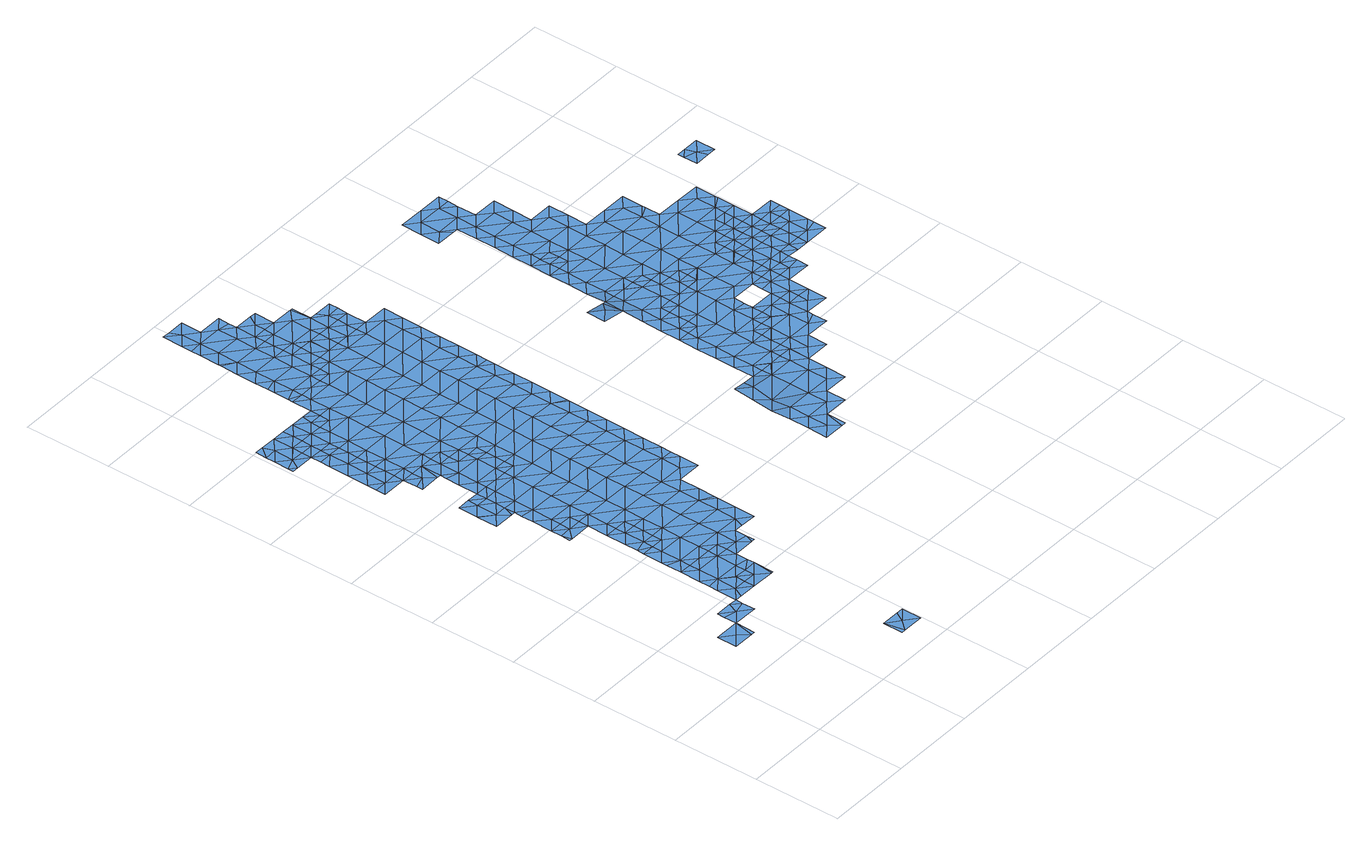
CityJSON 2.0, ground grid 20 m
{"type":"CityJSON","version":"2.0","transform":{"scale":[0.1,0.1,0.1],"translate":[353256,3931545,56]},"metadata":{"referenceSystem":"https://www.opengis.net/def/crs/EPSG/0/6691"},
"CityObjects":{
"waterbody1":{"type":"WaterBody","attributes":{"name":"4","class":"1140","function":"1","WaterBodyRiverFloodingRiskAttribute.description":"2","WaterBodyRiverFloodingRiskAttribute.rankOrg":"3","WaterBodyRiverFloodingRiskAttribute.adminType":"2","WaterBodyRiverFloodingRiskAttribute.scale":"L1"},"geometry":[{"type":"MultiSurface","lod":"1","boundaries":[[[0,1,2]],[[3,1,0]],[[1,3,4]],[[0,5,3]],[[5,4,3]]]}]},
"waterbody2":{"type":"WaterBody","attributes":{"name":"4","class":"1140","function":"1","WaterBodyRiverFloodingRiskAttribute.description":"2","WaterBodyRiverFloodingRiskAttribute.rankOrg":"1","WaterBodyRiverFloodingRiskAttribute.adminType":"2","WaterBodyRiverFloodingRiskAttribute.scale":"L1"},"geometry":[{"type":"MultiSurface","lod":"1","boundaries":[[[6,7,8]],[[7,9,10]],[[7,6,0]],[[9,7,11]],[[7,0,11]],[[8,7,10]],[[10,9,12]]]}]},
"waterbody3":{"type":"WaterBody","attributes":{"name":"4","class":"1140","function":"1","WaterBodyRiverFloodingRiskAttribute.description":"2","WaterBodyRiverFloodingRiskAttribute.rankOrg":"4","WaterBodyRiverFloodingRiskAttribute.adminType":"2","WaterBodyRiverFloodingRiskAttribute.scale":"L1"},"geometry":[{"type":"MultiSurface","lod":"1","boundaries":[[[13,14,15]],[[13,16,17]],[[18,19,15]],[[19,16,15]],[[15,14,18]],[[15,16,13]]]}]},
"waterbody4":{"type":"WaterBody","attributes":{"name":"4","class":"1140","function":"1","WaterBodyRiverFloodingRiskAttribute.description":"2","WaterBodyRiverFloodingRiskAttribute.rankOrg":"2","WaterBodyRiverFloodingRiskAttribute.adminType":"2","WaterBodyRiverFloodingRiskAttribute.scale":"L1"},"geometry":[{"type":"MultiSurface","lod":"1","boundaries":[[[20,21,22]],[[20,23,21]],[[21,23,24]],[[25,22,21]],[[26,22,25]],[[24,27,21]],[[28,29,30]],[[31,26,25]],[[32,28,30]],[[29,33,34]],[[28,33,29]],[[35,21,27]],[[36,31,25]],[[34,33,37]],[[35,38,21]],[[32,39,28]],[[40,41,42]],[[33,43,37]],[[25,21,38]],[[43,44,45]],[[45,37,43]],[[27,46,35]],[[40,42,47]],[[25,38,36]],[[48,33,28]],[[44,49,50]],[[51,52,53]],[[48,28,39]],[[54,41,40]],[[55,41,54]],[[49,44,43]],[[56,57,58]],[[46,59,35]],[[60,61,62]],[[39,55,54]],[[60,63,61]],[[53,57,51]],[[47,64,40]],[[53,58,57]],[[38,65,36]],[[66,50,67]],[[63,68,61]],[[69,43,33]],[[70,36,65]],[[67,50,49]],[[48,71,33]],[[48,39,54]],[[72,70,65]],[[73,38,35]],[[74,62,61]],[[75,51,57]],[[76,62,74]],[[77,59,78]],[[79,76,74]],[[68,80,61]],[[73,35,59]],[[78,81,77]],[[56,82,57]],[[83,72,84]],[[85,67,49]],[[72,65,84]],[[64,83,84]],[[86,65,38]],[[87,75,57]],[[54,40,88]],[[89,79,90]],[[91,48,54]],[[40,64,88]],[[69,33,71]],[[69,92,43]],[[79,74,90]],[[93,89,90]],[[77,81,94]],[[80,95,61]],[[73,59,77]],[[92,85,49]],[[61,95,74]],[[87,57,82]],[[49,43,92]],[[96,82,97]],[[64,84,88]],[[96,93,90]],[[97,93,96]],[[86,38,73]],[[91,54,88]],[[65,98,84]],[[99,87,82]],[[100,95,80]],[[77,101,73]],[[77,94,102]],[[92,103,85]],[[74,104,90]],[[105,98,65]],[[102,94,106]],[[99,82,96]],[[71,48,107]],[[108,69,71]],[[77,102,101]],[[107,48,91]],[[65,86,105]],[[109,74,95]],[[107,108,71]],[[110,103,92]],[[111,86,73]],[[101,111,73]],[[88,84,98]],[[112,87,99]],[[113,92,69]],[[100,114,95]],[[96,90,104]],[[74,109,104]],[[115,110,92]],[[116,105,86]],[[104,117,96]],[[96,118,99]],[[119,111,101]],[[120,88,98]],[[121,107,91]],[[113,69,108]],[[111,116,86]],[[117,118,96]],[[114,122,95]],[[91,88,123]],[[124,115,92]],[[95,122,109]],[[112,99,125]],[[126,127,128]],[[113,124,92]],[[129,127,114]],[[129,128,127]],[[123,88,120]],[[105,130,98]],[[131,111,119]],[[116,130,105]],[[127,122,114]],[[125,99,118]],[[109,132,104]],[[121,91,123]],[[121,133,107]],[[98,134,120]],[[126,135,127]],[[136,113,108]],[[124,137,115]],[[130,134,98]],[[138,139,125]],[[137,140,141]],[[142,109,122]],[[108,107,133]],[[131,143,111]],[[104,132,117]],[[141,115,137]],[[138,144,139]],[[145,123,120]],[[138,125,118]],[[116,111,143]],[[135,146,127]],[[147,124,113]],[[137,148,140]],[[149,130,116]],[[127,146,122]],[[148,135,150]],[[109,142,132]],[[143,149,116]],[[117,151,118]],[[150,140,148]],[[152,121,123]],[[136,108,133]],[[136,147,113]],[[153,144,138]],[[145,120,134]],[[154,144,153]],[[155,137,124]],[[148,146,135]],[[156,134,130]],[[146,157,122]],[[158,130,149]],[[117,132,151]],[[159,154,153]],[[156,130,158]],[[147,155,124]],[[152,123,145]],[[157,160,122]],[[138,118,161]],[[162,145,134]],[[142,160,132]],[[156,162,134]],[[137,163,148]],[[142,122,160]],[[118,151,161]],[[133,121,164]],[[165,136,133]],[[153,166,159]],[[155,163,137]],[[164,121,152]],[[153,138,167]],[[148,168,146]],[[132,169,151]],[[138,161,167]],[[170,147,136]],[[171,152,145]],[[163,168,148]],[[165,133,164]],[[172,145,162]],[[146,168,157]],[[165,170,136]],[[173,153,167]],[[132,160,174]],[[166,153,173]],[[151,175,161]],[[171,164,152]],[[176,155,147]],[[157,177,160]],[[132,174,169]],[[161,178,167]],[[179,166,173]],[[145,172,171]],[[176,147,170]],[[177,157,168]],[[151,169,175]],[[176,180,155]],[[155,181,163]],[[182,173,167]],[[177,183,160]],[[172,162,184]],[[185,179,173]],[[186,170,165]],[[180,181,155]],[[187,164,171]],[[174,160,183]],[[178,161,175]],[[165,164,186]],[[184,188,172]],[[163,189,168]],[[182,185,173]],[[186,164,187]],[[171,172,188]],[[170,190,176]],[[169,174,191]],[[182,167,178]],[[192,187,171]],[[174,183,191]],[[193,192,171]],[[193,171,188]],[[194,180,176]],[[189,195,168]],[[190,170,186]],[[175,169,196]],[[163,181,189]],[[197,198,199]],[[190,194,176]],[[196,169,191]],[[200,186,187]],[[182,201,185]],[[192,200,187]],[[177,168,195]],[[177,202,183]],[[201,197,199]],[[199,185,201]],[[195,202,177]],[[180,203,181]],[[178,175,204]],[[205,191,183]],[[204,175,196]],[[200,206,186]],[[186,206,190]],[[207,197,201]],[[202,205,183]],[[182,178,208]],[[180,194,203]],[[208,178,204]],[[182,209,201]],[[190,210,194]],[[208,209,182]],[[210,190,206]],[[189,181,211]],[[212,195,189]],[[211,181,203]],[[213,204,196]],[[207,201,214]],[[211,212,189]],[[196,191,215]],[[209,216,201]],[[194,217,203]],[[217,194,210]],[[215,191,205]],[[195,218,202]],[[201,216,214]],[[203,219,211]],[[220,205,202]],[[213,196,215]],[[213,221,204]],[[203,217,219]],[[222,209,208]],[[195,212,218]],[[208,204,221]],[[223,224,211]],[[225,214,216]],[[223,211,219]],[[211,224,212]],[[226,215,205]],[[222,216,209]],[[220,202,218]],[[220,226,205]],[[224,227,212]],[[212,227,218]],[[228,213,215]],[[225,216,229]],[[208,221,222]],[[226,228,215]],[[216,230,229]],[[218,231,220]],[[216,232,230]],[[218,227,231]],[[233,221,213]],[[228,234,213]],[[216,222,232]],[[231,235,220]],[[220,235,226]],[[236,228,226]],[[221,237,222]],[[238,230,232]],[[239,236,226]],[[239,226,235]],[[233,213,234]],[[240,234,228]],[[222,241,232]],[[240,228,236]],[[238,232,242]],[[221,233,237]],[[243,233,234]],[[243,234,240]],[[222,237,241]],[[242,232,241]],[[233,244,237]],[[244,233,243]],[[241,245,242]],[[244,246,237]],[[241,237,246]],[[245,241,246]]]}]},
"waterbody5":{"type":"WaterBody","attributes":{"name":"4","class":"1140","function":"1","WaterBodyRiverFloodingRiskAttribute.description":"2","WaterBodyRiverFloodingRiskAttribute.rankOrg":"1","WaterBodyRiverFloodingRiskAttribute.adminType":"2","WaterBodyRiverFloodingRiskAttribute.scale":"L1"},"geometry":[{"type":"MultiSurface","lod":"1","boundaries":[[[247,248,249]],[[250,251,247]],[[252,253,250]],[[250,12,252]],[[249,12,250]],[[250,253,254]],[[251,250,254]],[[24,23,255]],[[23,256,255]],[[247,255,256]],[[59,257,78]],[[255,247,257]],[[46,27,257]],[[258,257,247]],[[59,46,257]],[[257,258,81]],[[81,258,259]],[[260,259,258]],[[259,260,261]],[[262,247,251]],[[27,24,255]],[[247,249,250]],[[78,257,81]],[[262,260,258]],[[258,247,262]],[[255,257,27]],[[248,247,256]]]}]},
"waterbody6":{"type":"WaterBody","attributes":{"name":"4","class":"1140","function":"1","WaterBodyRiverFloodingRiskAttribute.description":"2","WaterBodyRiverFloodingRiskAttribute.rankOrg":"1","WaterBodyRiverFloodingRiskAttribute.adminType":"2","WaterBodyRiverFloodingRiskAttribute.scale":"L1"},"geometry":[{"type":"MultiSurface","lod":"1","boundaries":[[[263,264,265]],[[266,267,264]],[[45,267,268]],[[44,264,267]],[[44,267,45]],[[263,266,264]],[[50,265,264]],[[45,268,37]],[[265,50,66]],[[268,267,269]],[[267,270,269]],[[50,264,44]],[[270,267,266]]]}]},
"waterbody7":{"type":"WaterBody","attributes":{"name":"4","class":"1140","function":"1","WaterBodyRiverFloodingRiskAttribute.description":"2","WaterBodyRiverFloodingRiskAttribute.rankOrg":"2","WaterBodyRiverFloodingRiskAttribute.adminType":"2","WaterBodyRiverFloodingRiskAttribute.scale":"L1"},"geometry":[{"type":"MultiSurface","lod":"1","boundaries":[[[271,261,272]],[[262,251,254]],[[253,271,272]],[[254,253,272]],[[273,261,271]],[[261,260,272]],[[260,262,272]],[[254,272,262]]]}]},
"waterbody8":{"type":"WaterBody","attributes":{"name":"4","class":"1140","function":"1","WaterBodyRiverFloodingRiskAttribute.description":"2","WaterBodyRiverFloodingRiskAttribute.rankOrg":"1","WaterBodyRiverFloodingRiskAttribute.adminType":"2","WaterBodyRiverFloodingRiskAttribute.scale":"L1"},"geometry":[{"type":"MultiSurface","lod":"1","boundaries":[[[39,32,274]],[[274,275,41]],[[274,276,275]],[[276,274,30]],[[32,30,274]],[[39,274,55]],[[275,276,277]],[[55,274,41]]]}]},
"waterbody9":{"type":"WaterBody","attributes":{"name":"4","class":"1140","function":"1","WaterBodyRiverFloodingRiskAttribute.description":"2","WaterBodyRiverFloodingRiskAttribute.rankOrg":"1","WaterBodyRiverFloodingRiskAttribute.adminType":"2","WaterBodyRiverFloodingRiskAttribute.scale":"L1"},"geometry":[{"type":"MultiSurface","lod":"1","boundaries":[[[278,70,72]],[[83,279,72]],[[64,279,83]],[[279,64,47]],[[26,31,280]],[[280,31,278]],[[42,281,279]],[[279,281,278]],[[280,278,281]],[[47,42,279]],[[72,279,278]],[[70,278,36]],[[31,36,278]]]}]},
"waterbody10":{"type":"WaterBody","attributes":{"name":"4","class":"1140","function":"1","WaterBodyRiverFloodingRiskAttribute.description":"2","WaterBodyRiverFloodingRiskAttribute.rankOrg":"1","WaterBodyRiverFloodingRiskAttribute.adminType":"2","WaterBodyRiverFloodingRiskAttribute.scale":"L1"},"geometry":[{"type":"MultiSurface","lod":"1","boundaries":[[[282,283,284]],[[282,79,89]],[[283,285,284]],[[82,56,97]],[[286,283,282]],[[282,284,79]],[[76,79,284]],[[76,284,62]],[[97,287,93]],[[288,62,284]],[[58,289,287]],[[290,288,285]],[[284,285,288]],[[289,286,287]],[[287,286,282]],[[62,288,60]],[[97,56,287]],[[60,288,63]],[[287,282,93]],[[89,93,282]],[[291,63,288]],[[290,291,288]],[[287,56,58]]]}]},
"waterbody11":{"type":"WaterBody","attributes":{"name":"4","class":"1140","function":"1","WaterBodyRiverFloodingRiskAttribute.description":"2","WaterBodyRiverFloodingRiskAttribute.rankOrg":"1","WaterBodyRiverFloodingRiskAttribute.adminType":"2","WaterBodyRiverFloodingRiskAttribute.scale":"L1"},"geometry":[{"type":"MultiSurface","lod":"1","boundaries":[[[292,58,53]],[[293,58,292]],[[294,293,292]],[[295,294,292]],[[296,51,75]],[[139,297,298]],[[139,298,125]],[[112,125,298]],[[112,298,87]],[[87,298,299]],[[297,299,298]],[[297,139,144]],[[300,51,296]],[[301,302,303]],[[301,304,302]],[[301,295,304]],[[296,305,300]],[[296,299,305]],[[299,296,87]],[[75,87,296]],[[52,292,53]],[[292,52,51]],[[51,304,292]],[[300,304,51]],[[294,306,293]],[[304,295,292]],[[302,304,300]]]}]},
"waterbody12":{"type":"WaterBody","attributes":{"name":"4","class":"1140","function":"1","WaterBodyRiverFloodingRiskAttribute.description":"2","WaterBodyRiverFloodingRiskAttribute.rankOrg":"1","WaterBodyRiverFloodingRiskAttribute.adminType":"2","WaterBodyRiverFloodingRiskAttribute.scale":"L1"},"geometry":[{"type":"MultiSurface","lod":"1","boundaries":[[[307,308,309]],[[308,310,309]],[[311,312,310]],[[313,312,311]],[[312,313,314]],[[313,66,314]],[[314,66,67]],[[315,307,63]],[[314,316,312]],[[150,126,316]],[[150,135,126]],[[317,80,310]],[[307,309,68]],[[80,309,310]],[[128,129,317]],[[126,128,316]],[[312,316,128]],[[312,128,317]],[[310,312,317]],[[67,85,314]],[[140,150,316]],[[68,63,307]],[[318,307,315]],[[308,307,318]],[[110,319,103]],[[110,115,319]],[[141,319,115]],[[141,140,319]],[[129,114,317]],[[319,314,103]],[[319,316,314]],[[140,316,319]],[[114,100,317]],[[100,80,317]]]}]},
"waterbody13":{"type":"WaterBody","attributes":{"name":"4","class":"1140","function":"1","WaterBodyRiverFloodingRiskAttribute.description":"2","WaterBodyRiverFloodingRiskAttribute.rankOrg":"1","WaterBodyRiverFloodingRiskAttribute.adminType":"2","WaterBodyRiverFloodingRiskAttribute.scale":"L1"},"geometry":[{"type":"MultiSurface","lod":"1","boundaries":[[[320,321,322]],[[323,322,321]],[[324,325,322]],[[326,322,323]],[[327,328,329]],[[327,329,330]],[[331,323,321]],[[332,333,334]],[[335,332,336]],[[336,337,335]],[[197,335,337]],[[197,338,339]],[[198,197,337]],[[336,340,337]],[[341,340,342]],[[343,334,333]],[[334,344,332]],[[345,242,346]],[[347,330,348]],[[238,242,345]],[[230,238,345]],[[349,230,345]],[[350,349,345]],[[351,352,353]],[[343,333,354]],[[352,214,353]],[[331,333,323]],[[339,335,197]],[[355,339,338]],[[355,338,356]],[[338,214,356]],[[207,214,338]],[[197,207,338]],[[199,198,337]],[[337,166,179]],[[166,337,340]],[[159,166,340]],[[341,159,340]],[[341,154,159]],[[357,358,325]],[[359,360,348]],[[361,348,360]],[[348,361,347]],[[362,320,325]],[[354,333,331]],[[353,229,349]],[[350,345,346]],[[362,325,358]],[[336,363,342]],[[342,340,336]],[[364,365,359]],[[363,336,344]],[[336,332,344]],[[354,331,328]],[[328,331,329]],[[321,329,331]],[[364,329,321]],[[320,364,321]],[[366,364,320]],[[330,329,348]],[[329,359,348]],[[329,364,359]],[[365,364,366]],[[325,320,322]],[[324,357,325]],[[349,351,353]],[[214,352,356]],[[214,225,353]],[[225,229,353]],[[229,230,349]],[[367,326,323]],[[367,323,368]],[[369,367,368]],[[369,368,339]],[[323,333,368]],[[332,368,333]],[[368,332,335]],[[368,335,339]],[[199,337,185]],[[179,185,337]]]}]},
"waterbody14":{"type":"WaterBody","attributes":{"name":"4","class":"1140","function":"1","WaterBodyRiverFloodingRiskAttribute.description":"2","WaterBodyRiverFloodingRiskAttribute.rankOrg":"2","WaterBodyRiverFloodingRiskAttribute.adminType":"2","WaterBodyRiverFloodingRiskAttribute.scale":"L1"},"geometry":[{"type":"MultiSurface","lod":"1","boundaries":[[[370,371,372]],[[370,373,371]],[[370,357,373]],[[324,374,357]],[[324,322,374]],[[322,326,374]],[[375,350,346]],[[375,349,350]],[[349,375,371]],[[376,352,351]],[[377,375,378]],[[375,379,378]],[[377,371,375]],[[371,376,349]],[[346,379,375]],[[351,349,376]],[[373,357,374]],[[376,371,373]],[[380,352,376]],[[373,380,376]],[[380,373,374]],[[380,374,367]],[[369,339,380]],[[380,367,369]],[[380,339,355]],[[326,367,374]],[[355,356,380]],[[380,356,352]]]}]},
"waterbody15":{"type":"WaterBody","attributes":{"name":"4","class":"1140","function":"1","WaterBodyRiverFloodingRiskAttribute.description":"2","WaterBodyRiverFloodingRiskAttribute.rankOrg":"2","WaterBodyRiverFloodingRiskAttribute.adminType":"2","WaterBodyRiverFloodingRiskAttribute.scale":"L1"},"geometry":[{"type":"MultiSurface","lod":"1","boundaries":[[[381,382,383]],[[384,385,386]],[[385,384,387]],[[388,389,390]],[[391,388,390]],[[392,393,388]],[[394,392,388]],[[395,392,394]],[[396,397,398]],[[399,398,400]],[[382,401,383]],[[402,403,404]],[[404,403,405]],[[406,402,404]],[[407,394,391]],[[391,408,407]],[[408,391,409]],[[410,408,409]],[[411,412,410]],[[411,413,412]],[[413,411,414]],[[411,415,414]],[[411,416,415]],[[417,414,418]],[[409,416,411]],[[390,416,409]],[[390,387,416]],[[419,415,416]],[[419,416,384]],[[415,419,414]],[[419,420,414]],[[419,381,420]],[[419,386,381]],[[420,381,421]],[[381,422,421]],[[423,422,424]],[[422,383,424]],[[423,424,425]],[[425,426,427]],[[428,427,426]],[[429,428,426]],[[413,430,431]],[[430,413,432]],[[433,432,414]],[[417,433,414]],[[434,429,426]],[[435,424,401]],[[424,426,425]],[[435,436,396]],[[435,401,437]],[[401,424,383]],[[381,383,422]],[[384,386,419]],[[387,384,416]],[[390,389,387]],[[391,390,409]],[[394,388,391]],[[395,394,407]],[[436,435,437]],[[400,398,397]],[[438,404,405]],[[409,411,410]],[[413,431,412]],[[413,414,432]],[[418,414,420]],[[439,420,421]],[[439,418,420]],[[440,434,426]],[[396,398,441]],[[399,441,398]],[[441,442,396]],[[404,442,441]],[[404,438,442]],[[440,442,438]],[[426,442,440]],[[442,426,424]],[[442,424,435]],[[442,435,396]],[[404,441,406]]]}]},
"waterbody16":{"type":"WaterBody","attributes":{"name":"4","class":"1140","function":"1","WaterBodyRiverFloodingRiskAttribute.description":"2","WaterBodyRiverFloodingRiskAttribute.rankOrg":"2","WaterBodyRiverFloodingRiskAttribute.adminType":"2","WaterBodyRiverFloodingRiskAttribute.scale":"L1"},"geometry":[{"type":"MultiSurface","lod":"1","boundaries":[[[443,444,445]],[[446,447,443]],[[448,447,449]],[[450,451,449]],[[446,449,447]],[[452,449,446]],[[452,450,449]],[[453,454,455]],[[456,457,453]],[[458,450,452]],[[459,460,461]],[[462,463,464]],[[465,461,460]],[[466,465,460]],[[454,457,467]],[[453,457,454]],[[468,445,457]],[[456,468,457]],[[445,469,443]],[[470,471,472]],[[472,444,443]],[[469,446,443]],[[473,456,453]],[[445,444,457]],[[457,444,467]],[[464,467,444]],[[474,453,455]],[[474,475,453]],[[475,473,453]],[[466,476,465]],[[460,447,466]],[[472,464,444]],[[471,464,472]],[[477,464,471]],[[477,462,464]],[[462,477,478]],[[463,462,478]],[[459,470,472]],[[472,460,459]],[[443,460,472]],[[443,447,460]],[[448,449,479]],[[451,479,449]]]}]},
"waterbody17":{"type":"WaterBody","attributes":{"name":"4","class":"1140","function":"1","WaterBodyRiverFloodingRiskAttribute.description":"2","WaterBodyRiverFloodingRiskAttribute.rankOrg":"2","WaterBodyRiverFloodingRiskAttribute.adminType":"2","WaterBodyRiverFloodingRiskAttribute.scale":"L1"},"geometry":[{"type":"MultiSurface","lod":"1","boundaries":[[[480,481,482]],[[481,483,482]],[[481,484,483]],[[485,483,484]],[[486,483,485]],[[482,483,487]],[[486,487,483]]]}]},
"waterbody18":{"type":"WaterBody","attributes":{"name":"4","class":"1140","function":"1","WaterBodyRiverFloodingRiskAttribute.description":"2","WaterBodyRiverFloodingRiskAttribute.rankOrg":"3","WaterBodyRiverFloodingRiskAttribute.adminType":"2","WaterBodyRiverFloodingRiskAttribute.scale":"L1"},"geometry":[{"type":"MultiSurface","lod":"1","boundaries":[[[488,489,490]],[[488,402,489]],[[491,492,400]],[[489,492,491]],[[489,491,493]],[[406,492,402]],[[492,489,402]],[[494,490,489]],[[399,400,492]],[[489,495,494]],[[492,441,399]],[[495,489,493]],[[441,492,406]]]}]},
"waterbody19":{"type":"WaterBody","attributes":{"name":"4","class":"1140","function":"1","WaterBodyRiverFloodingRiskAttribute.description":"2","WaterBodyRiverFloodingRiskAttribute.rankOrg":"1","WaterBodyRiverFloodingRiskAttribute.adminType":"2","WaterBodyRiverFloodingRiskAttribute.scale":"L1"},"geometry":[{"type":"MultiSurface","lod":"1","boundaries":[[[475,496,497]],[[498,496,475]],[[499,496,498]],[[500,496,499]],[[499,501,500]],[[499,429,501]],[[499,502,429]],[[499,503,502]],[[502,503,504]],[[503,505,504]],[[503,506,505]],[[475,474,498]],[[497,456,473]],[[474,455,498]],[[498,455,506]],[[469,445,507]],[[507,446,469]],[[458,508,450]],[[458,509,508]],[[510,509,458]],[[511,509,510]],[[512,509,511]],[[513,509,512]],[[513,512,514]],[[515,514,512]],[[490,511,516]],[[516,511,517]],[[500,516,517]],[[516,500,518]],[[518,500,403]],[[405,403,501]],[[405,501,438]],[[434,438,501]],[[440,438,434]],[[433,417,519]],[[418,519,417]],[[520,519,418]],[[520,504,519]],[[504,521,519]],[[504,505,521]],[[519,521,432]],[[520,418,439]],[[439,421,520]],[[421,423,520]],[[519,432,433]],[[522,485,523]],[[486,485,522]],[[484,481,524]],[[481,480,524]],[[525,524,480]],[[524,525,526]],[[527,526,525]],[[526,527,528]],[[527,529,528]],[[529,527,530]],[[527,531,532]],[[533,532,531]],[[533,534,532]],[[533,531,535]],[[536,535,531]],[[536,531,537]],[[525,537,531]],[[537,538,536]],[[537,480,482]],[[539,522,540]],[[541,539,540]],[[539,541,542]],[[476,542,541]],[[543,542,476]],[[543,544,542]],[[545,546,513]],[[546,547,513]],[[546,548,547]],[[508,513,547]],[[447,448,543]],[[466,447,543]],[[549,545,513]],[[550,551,552]],[[553,551,550]],[[551,553,554]],[[555,554,553]],[[556,554,555]],[[556,557,554]],[[557,558,559]],[[528,559,558]],[[560,528,558]],[[530,527,532]],[[468,456,507]],[[497,507,456]],[[497,510,507]],[[497,517,510]],[[517,497,496]],[[561,526,560]],[[557,559,562]],[[559,563,562]],[[563,559,564]],[[559,529,564]],[[529,565,564]],[[530,565,529]],[[554,562,551]],[[566,567,568]],[[569,567,566]],[[569,570,567]],[[571,570,569]],[[572,570,571]],[[573,570,572]],[[573,574,570]],[[570,575,576]],[[575,570,574]],[[577,572,578]],[[579,577,578]],[[578,572,571]],[[580,571,569]],[[580,569,581]],[[581,569,582]],[[583,584,585]],[[585,584,586]],[[586,587,585]],[[535,587,586]],[[587,535,536]],[[588,587,536]],[[589,587,588]],[[589,588,581]],[[581,588,590]],[[591,590,588]],[[590,591,544]],[[588,538,591]],[[539,591,538]],[[581,590,544]],[[589,585,587]],[[589,583,585]],[[592,583,589]],[[592,589,582]],[[582,589,581]],[[576,567,570]],[[569,566,582]],[[576,568,567]],[[593,564,565]],[[563,564,593]],[[594,595,596]],[[596,562,594]],[[551,562,596]],[[563,594,562]],[[554,557,562]],[[468,507,445]],[[552,551,596]],[[552,596,597]],[[596,595,597]],[[598,577,579]],[[580,578,571]],[[580,581,544]],[[591,542,544]],[[466,543,476]],[[461,465,541]],[[541,459,461]],[[541,599,459]],[[470,459,599]],[[599,471,470]],[[600,471,599]],[[540,600,599]],[[600,540,523]],[[465,476,541]],[[539,542,591]],[[599,541,540]],[[536,538,588]],[[534,530,532]],[[529,559,528]],[[528,560,526]],[[527,525,531]],[[561,524,526]],[[525,480,537]],[[561,484,524]],[[540,522,523]],[[421,422,423]],[[423,425,520]],[[520,425,502]],[[425,427,502]],[[427,428,502]],[[490,494,512]],[[549,513,514]],[[511,490,512]],[[509,513,508]],[[451,450,508]],[[510,458,452]],[[452,446,510]],[[503,498,506]],[[502,504,520]],[[428,429,502]],[[434,501,429]],[[403,500,501]],[[499,498,503]],[[473,475,497]],[[500,517,496]],[[510,517,511]],[[510,446,507]],[[537,601,538]],[[601,537,487]],[[482,487,537]],[[601,487,522]],[[601,522,539]],[[602,544,543]],[[603,544,602]],[[544,603,580]],[[603,578,580]],[[604,578,603]],[[604,605,578]],[[548,604,547]],[[603,547,604]],[[547,602,508]],[[479,508,602]],[[508,479,451]],[[448,479,543]],[[605,579,578]],[[547,603,602]],[[543,479,602]],[[601,539,538]],[[487,486,522]],[[494,495,512]],[[512,495,515]]]}]},
"waterbody20":{"type":"WaterBody","attributes":{"name":"4","class":"1140","function":"1","WaterBodyRiverFloodingRiskAttribute.description":"2","WaterBodyRiverFloodingRiskAttribute.rankOrg":"2","WaterBodyRiverFloodingRiskAttribute.adminType":"2","WaterBodyRiverFloodingRiskAttribute.scale":"L1"},"geometry":[{"type":"MultiSurface","lod":"1","boundaries":[[[606,607,608]],[[493,491,608]],[[491,606,608]],[[609,495,608]],[[495,493,608]],[[608,607,609]],[[610,609,607]]]}]},
"waterbody21":{"type":"WaterBody","attributes":{"name":"4","class":"1140","function":"1","WaterBodyRiverFloodingRiskAttribute.description":"2","WaterBodyRiverFloodingRiskAttribute.rankOrg":"3","WaterBodyRiverFloodingRiskAttribute.adminType":"2","WaterBodyRiverFloodingRiskAttribute.scale":"L1"},"geometry":[{"type":"MultiSurface","lod":"1","boundaries":[[[611,612,613]],[[614,613,612]],[[546,545,549]],[[611,546,612]],[[549,514,612]],[[612,546,549]],[[609,610,615]],[[612,616,614]],[[612,617,616]],[[612,514,617]],[[616,617,615]],[[609,615,617]],[[617,495,609]],[[515,495,617]],[[514,515,617]]]}]},
"waterbody22":{"type":"WaterBody","attributes":{"name":"4","class":"1140","function":"1","WaterBodyRiverFloodingRiskAttribute.description":"2","WaterBodyRiverFloodingRiskAttribute.rankOrg":"2","WaterBodyRiverFloodingRiskAttribute.adminType":"2","WaterBodyRiverFloodingRiskAttribute.scale":"L1"},"geometry":[{"type":"MultiSurface","lod":"1","boundaries":[[[548,546,618]],[[598,579,619]],[[619,579,618]],[[618,613,619]],[[611,613,618]],[[611,618,546]],[[605,618,579]],[[548,618,604]],[[605,604,618]]]}]},
"waterbody23":{"type":"WaterBody","attributes":{"name":"4","class":"1140","function":"1","WaterBodyRiverFloodingRiskAttribute.description":"2","WaterBodyRiverFloodingRiskAttribute.rankOrg":"2","WaterBodyRiverFloodingRiskAttribute.adminType":"2","WaterBodyRiverFloodingRiskAttribute.scale":"L1"},"geometry":[{"type":"MultiSurface","lod":"1","boundaries":[[[620,621,622]],[[621,620,623]],[[614,622,613]],[[615,610,624]],[[621,613,622]],[[625,626,627]],[[628,625,627]],[[625,624,626]],[[615,624,625]],[[616,622,614]],[[616,615,625]],[[620,622,628]],[[625,622,616]],[[622,625,628]]]}]},
"waterbody24":{"type":"WaterBody","attributes":{"name":"4","class":"1140","function":"1","WaterBodyRiverFloodingRiskAttribute.description":"2","WaterBodyRiverFloodingRiskAttribute.rankOrg":"3","WaterBodyRiverFloodingRiskAttribute.adminType":"2","WaterBodyRiverFloodingRiskAttribute.scale":"L1"},"geometry":[{"type":"MultiSurface","lod":"1","boundaries":[[[613,621,629]],[[621,623,629]],[[623,630,629]],[[630,631,629]],[[632,629,631]],[[632,598,629]],[[619,613,629]],[[619,629,598]]]}]},
"waterbody25":{"type":"WaterBody","attributes":{"name":"4","class":"1140","function":"1","WaterBodyRiverFloodingRiskAttribute.description":"2","WaterBodyRiverFloodingRiskAttribute.rankOrg":"2","WaterBodyRiverFloodingRiskAttribute.adminType":"2","WaterBodyRiverFloodingRiskAttribute.scale":"L1"},"geometry":[{"type":"MultiSurface","lod":"1","boundaries":[[[573,633,574]],[[573,577,633]],[[632,631,633]],[[598,632,633]],[[577,598,633]],[[577,573,572]],[[633,631,574]]]}]},
"waterbody26":{"type":"WaterBody","attributes":{"name":"4","class":"1140","function":"1","WaterBodyRiverFloodingRiskAttribute.description":"2","WaterBodyRiverFloodingRiskAttribute.rankOrg":"1","WaterBodyRiverFloodingRiskAttribute.adminType":"2","WaterBodyRiverFloodingRiskAttribute.scale":"L1"},"geometry":[{"type":"MultiSurface","lod":"1","boundaries":[[[634,623,620]],[[635,623,634]],[[635,634,636]],[[634,637,636]],[[634,628,638]],[[620,628,634]],[[627,626,638]],[[639,638,626]],[[628,627,638]],[[638,640,637]],[[640,638,639]],[[637,634,638]]]}]},
"waterbody27":{"type":"WaterBody","attributes":{"name":"4","class":"1140","function":"1","WaterBodyRiverFloodingRiskAttribute.description":"2","WaterBodyRiverFloodingRiskAttribute.rankOrg":"2","WaterBodyRiverFloodingRiskAttribute.adminType":"2","WaterBodyRiverFloodingRiskAttribute.scale":"L1"},"geometry":[{"type":"MultiSurface","lod":"1","boundaries":[[[641,630,623]],[[630,641,631]],[[642,643,641]],[[641,636,642]],[[635,636,641]],[[641,643,631]],[[623,635,641]]]}]},
"waterbody28":{"type":"WaterBody","attributes":{"name":"4","class":"1140","function":"1","WaterBodyRiverFloodingRiskAttribute.description":"2","WaterBodyRiverFloodingRiskAttribute.rankOrg":"1","WaterBodyRiverFloodingRiskAttribute.adminType":"2","WaterBodyRiverFloodingRiskAttribute.scale":"L1"},"geometry":[{"type":"MultiSurface","lod":"1","boundaries":[[[644,645,646]],[[645,647,648]],[[645,649,647]],[[648,650,645]],[[650,646,645]],[[644,649,645]],[[649,644,651]]]}]}
},
"vertices":[
[159,331,15],[149,285,15],[158,285,15],[130,308,15],[102,286,15],[102,332,15],
[159,361,15],[188,353,15],[159,377,15],[216,360,15],[198,377,15],[216,330,15],[217,376,15],
[277,6,83],[324,5,83],[296,28,83],[267,51,83],[267,6,83],[325,51,83],[309,51,83],
[219,549,15],[247,538,15],[220,562,15],[219,515,15],[247,514,15],[248,584,15],[220,607,15],[275,514,15],[195,816,15],[167,840,15],[166,793,15],[248,607,15],[195,793,15],[196,862,15],[167,867,15],[304,537,15],[276,606,15],[168,885,15],[305,583,15],[223,792,15],[250,722,15],[223,746,15],[222,700,15],[197,908,15],[169,932,15],[168,909,15],[304,514,15],[250,700,15],[252,815,15],[197,955,15],[169,955,15],[62,1350,15],[62,1349,15],[62,1326,15],[251,768,15],[223,769,15],[90,1303,15],[90,1326,15],[61,1303,15],[332,513,15],[116,1141,15],[144,1140,15],[116,1164,15],[115,1118,15],[278,699,15],[306,629,15],[169,978,15],[198,978,15],[143,1118,15],[253,907,15],[277,629,15],[253,861,15],[277,653,15],[361,536,15],[145,1186,15],[91,1349,15],[116,1187,15],[360,489,15],[332,490,15],[117,1210,15],[172,1117,15],[331,466,15],[118,1302,15],[278,676,15],[306,675,15],[226,977,15],[361,582,15],[119,1349,15],[307,722,15],[117,1233,15],[145,1233,15],[308,768,15],[254,954,15],[118,1257,15],[380,466,15],[201,1139,15],[146,1279,15],[118,1279,15],[363,675,15],[147,1325,15],[200,1117,15],[388,512,15],[388,485,15],[227,977,15],[202,1232,15],[362,628,15],[388,466,15],[309,814,15],[309,860,15],[201,1185,15],[255,977,15],[417,535,15],[147,1348,15],[310,906,15],[229,1116,15],[283,977,15],[418,581,15],[203,1278,15],[204,1324,15],[408,512,15],[364,721,15],[365,813,15],[257,1138,15],[364,767,15],[311,953,15],[175,1348,15],[256,1069,15],[256,1092,15],[228,1070,15],[228,1093,15],[419,627,15],[446,511,15],[259,1231,15],[366,859,15],[420,674,15],[284,1069,15],[367,905,15],[312,999,15],[204,1371,15],[176,1371,15],[283,1022,15],[283,999,15],[258,1184,15],[446,558,15],[176,1394,15],[420,720,15],[313,1091,15],[368,952,15],[312,1045,15],[447,603,15],[284,1045,15],[259,1277,15],[421,766,15],[205,1417,15],[177,1440,15],[368,998,15],[448,650,15],[314,1137,15],[447,610,15],[205,1439,15],[315,1183,15],[260,1323,15],[449,696,15],[369,1044,15],[422,812,15],[423,858,15],[234,1439,15],[261,1370,15],[370,1090,15],[316,1276,15],[423,904,15],[478,765,15],[477,719,15],[262,1416,15],[315,1230,15],[317,1322,15],[424,951,15],[371,1137,15],[318,1369,15],[262,1438,15],[425,997,15],[426,1043,15],[318,1415,15],[371,1183,15],[505,696,15],[290,1438,15],[479,857,15],[479,811,15],[506,741,15],[426,1090,15],[480,903,15],[372,1229,15],[506,788,15],[506,764,15],[481,950,15],[427,1136,15],[373,1275,15],[291,1485,15],[291,1484,15],[291,1461,15],[507,834,15],[319,1461,15],[428,1182,15],[482,996,15],[374,1321,15],[429,1228,15],[508,880,15],[320,1484,15],[374,1368,15],[375,1414,15],[509,926,15],[482,1042,15],[483,1089,15],[430,1320,15],[348,1484,15],[429,1274,15],[376,1460,15],[509,973,15],[484,1135,15],[510,1018,15],[485,1181,15],[431,1367,15],[432,1413,15],[510,1023,15],[511,1065,15],[376,1483,15],[485,1227,15],[512,1111,15],[486,1273,15],[404,1483,15],[405,1483,15],[512,1157,15],[433,1459,15],[488,1366,15],[487,1319,15],[513,1204,15],[514,1250,15],[488,1412,15],[433,1482,15],[513,1224,15],[515,1296,15],[489,1458,15],[461,1482,15],[515,1342,15],[516,1389,15],[518,1481,15],[517,1434,15],
[246,445,15],[218,443,15],[217,423,15],[245,399,15],[274,421,15],[232,376,15],[273,375,15],[273,399,15],[247,491,15],[218,468,15],[303,490,15],[302,444,15],[331,438,15],[302,421,15],[331,421,15],[274,422,15],
[113,979,15],[141,956,15],[142,979,15],[112,933,15],[140,909,15],[159,885,15],[112,886,15],[112,932,15],
[326,374,15],[302,398,15],[330,374,15],
[194,769,15],[172,746,15],[166,767,15],[165,747,15],
[249,630,15],[250,676,15],[221,623,15],[221,654,15],
[89,1234,15],[60,1211,15],[88,1187,15],[59,1164,15],[60,1258,15],[89,1280,15],[87,1141,15],[61,1280,15],[59,1141,15],[58,1119,15],
[33,1327,15],[19,1304,15],[5,1317,15],[6,1351,15],[91,1372,15],[152,1395,15],[148,1372,15],[120,1395,15],[63,1396,15],[6,1372,15],[26,1397,15],[7,1397,15],[34,1373,15],[91,1396,15],[5,1304,15],
[143,1094,15],[162,1071,15],[171,1117,15],[171,1070,15],[171,1056,15],[199,1047,15],[170,1024,15],[198,1001,15],[115,1085,15],[256,1046,15],[200,1093,15],[115,1071,15],[255,1000,15],
[294,1670,15],[266,1647,15],[293,1623,15],[265,1600,15],[322,1623,15],[322,1646,15],[293,1600,15],[181,1692,15],[181,1672,15],[210,1694,15],[181,1717,15],[209,1648,15],[207,1555,15],[208,1601,15],[179,1578,15],[263,1508,15],[207,1509,15],[262,1462,15],[320,1507,15],[292,1531,15],[206,1463,15],[177,1451,15],[178,1486,15],[180,1619,15],[178,1533,15],[433,1506,15],[462,1528,15],[182,1764,15],[210,1740,15],[405,1529,15],[434,1529,15],[377,1530,15],[349,1530,15],[377,1506,15],[180,1625,15],[320,1531,15],[348,1530,15],[350,1622,15],[351,1669,15],[239,1716,15],[239,1763,15],[200,1763,15],[336,1669,15],[178,1501,15],[266,1693,15],[295,1715,15],[294,1689,15],[292,1577,15],[264,1554,15],[292,1554,15],
[402,1621,15],[406,1575,15],[407,1621,15],[378,1599,15],[321,1599,15],[434,1552,15],[377,1552,15],[423,1574,15],[463,1574,15],[463,1553,15],[321,1553,15],
[903,734,15],[959,734,15],[931,757,15],[873,666,15],[901,642,15],[902,689,15],[844,643,15],[787,598,15],[843,597,15],[816,621,15],[759,621,15],[776,552,15],[786,552,15],[758,575,15],[729,553,15],[1018,826,15],[1074,825,15],[1046,848,15],[1047,871,15],[1075,870,15],[960,780,15],[1019,918,15],[962,919,15],[990,895,15],[962,895,15],[1019,895,15],[730,599,15],[731,645,15],[760,668,15],[732,692,11],[760,714,10],[732,737,16],[761,760,20],[818,759,15],[817,713,15],[816,667,15],[846,782,15],[847,782,15],[874,712,15],[875,758,15],[903,781,15],[904,781,15],[904,804,15],[932,804,15],[904,827,15],[933,850,15],[904,828,15],[905,850,15],[905,873,15],[762,783,18],[733,784,20],[790,783,16],[818,782,15],[933,873,15],[989,803,15],[1017,813,15],[1017,779,15],[961,873,15],[875,782,15],[961,872,15],[1018,871,15],[989,849,15],
[880,1082,15],[823,1083,15],[851,1059,15],[908,1058,15],[909,1105,15],[937,1104,15],[937,1081,15],[964,1058,15],[965,1081,15],[936,1058,15],[822,990,15],[794,1014,15],[793,968,15],[850,1013,15],[822,1036,15],[964,1057,15],[852,1151,15],[881,1128,15],[853,1151,15],[767,1130,27],[738,1108,27],[795,1107,18],[881,1151,15],[909,1128,15],[795,1060,15],[851,1036,15],[880,1059,15],[824,1152,15],[796,1152,18],[824,1129,15],[850,990,15],[821,968,15],[849,967,15],[910,1150,15],[788,1152,19],[739,1153,27],[965,1104,15],
[855,1337,15],[827,1337,15],[855,1313,15],[827,1314,15],[799,1338,15],[798,1291,15],[827,1290,15],[855,1290,15],
[1020,940,15],[1048,941,15],[1020,964,15],[1075,917,15],[1047,894,15],[1076,940,15],[1048,964,15],[1076,964,15],
[878,943,15],[878,990,15],[821,944,15],[877,897,15],[934,943,15],[934,896,15],[876,851,15],[820,898,15],[819,852,15],[792,875,15],[792,922,15],[879,1036,15],[993,1080,15],[992,1034,15],[936,1035,15],[992,988,15],[1048,987,15],[1049,1033,15],[1077,1009,15],[1077,986,15],[963,965,15],[935,989,15],[962,939,15],[819,806,15],[875,805,15],[791,830,15],[826,1268,15],[798,1245,15],[828,1360,15],[884,1359,15],[829,1406,15],[885,1405,15],[829,1452,15],[886,1451,15],[914,1428,15],[941,1358,15],[942,1405,15],[970,1381,15],[970,1427,15],[969,1335,15],[940,1312,15],[884,1313,15],[940,1266,15],[882,1221,15],[825,1222,15],[881,1174,15],[938,1173,15],[937,1127,15],[995,1172,15],[1078,1055,15],[1078,1056,15],[1050,1079,15],[1078,1079,15],[1077,1032,15],[747,1616,15],[775,1592,15],[804,1615,15],[746,1569,15],[774,1546,15],[745,1524,15],[790,1523,15],[802,1523,15],[802,1476,15],[830,1499,15],[801,1430,15],[800,1384,15],[831,1545,15],[859,1522,15],[887,1498,15],[915,1474,15],[1138,1240,15],[1166,1216,15],[1194,1239,15],[1109,1217,15],[1165,1170,15],[1108,1170,15],[1136,1147,15],[1164,1146,15],[1193,1146,15],[1193,1186,15],[1193,1192,15],[1136,1124,15],[1107,1124,15],[1135,1101,15],[1051,1171,15],[1052,1218,15],[1081,1241,15],[1081,1286,15],[1082,1333,15],[1054,1310,15],[1026,1334,15],[997,1311,15],[996,1265,15],[1053,1264,15],[996,1219,15],[939,1220,15],[1081,1277,15],[916,1521,15],[859,1567,15],[860,1591,15],[832,1591,15],[860,1614,15],[1136,1101,15],[825,1175,15],[797,1199,15],[883,1267,15],[994,1126,15],[1051,1125,15],[1078,1102,15],[1107,1102,15],
[1133,916,15],[1133,943,15],[1104,940,15],[1105,963,15],[1133,963,15],
[1106,1055,15],[1106,1032,15],[1135,1055,15],[1134,1031,15],[1134,985,15],[1134,1008,15],[1105,986,15],
[1107,1078,15],[1135,1078,15],
[1191,1030,15],[1163,1054,15],[1163,1031,15],[1191,1054,15],[1161,962,15],[1162,985,15],[1189,962,15],[1190,984,15],[1190,1007,15],
[1163,1077,15],[1191,1077,15],[1192,1100,15],[1164,1101,15],
[1164,1124,15],
[1219,1030,15],[1220,1053,15],[1248,1053,15],[1247,1006,15],[1218,984,15],[1247,961,15],[1247,991,15],
[1220,1077,15],[1249,1076,15],[1249,1099,15],
[1273,1330,15],[1280,1306,15],[1309,1329,15],[1252,1283,15],[1288,1283,15],[1252,1314,15],[1308,1283,15],[1253,1330,15]
]}
